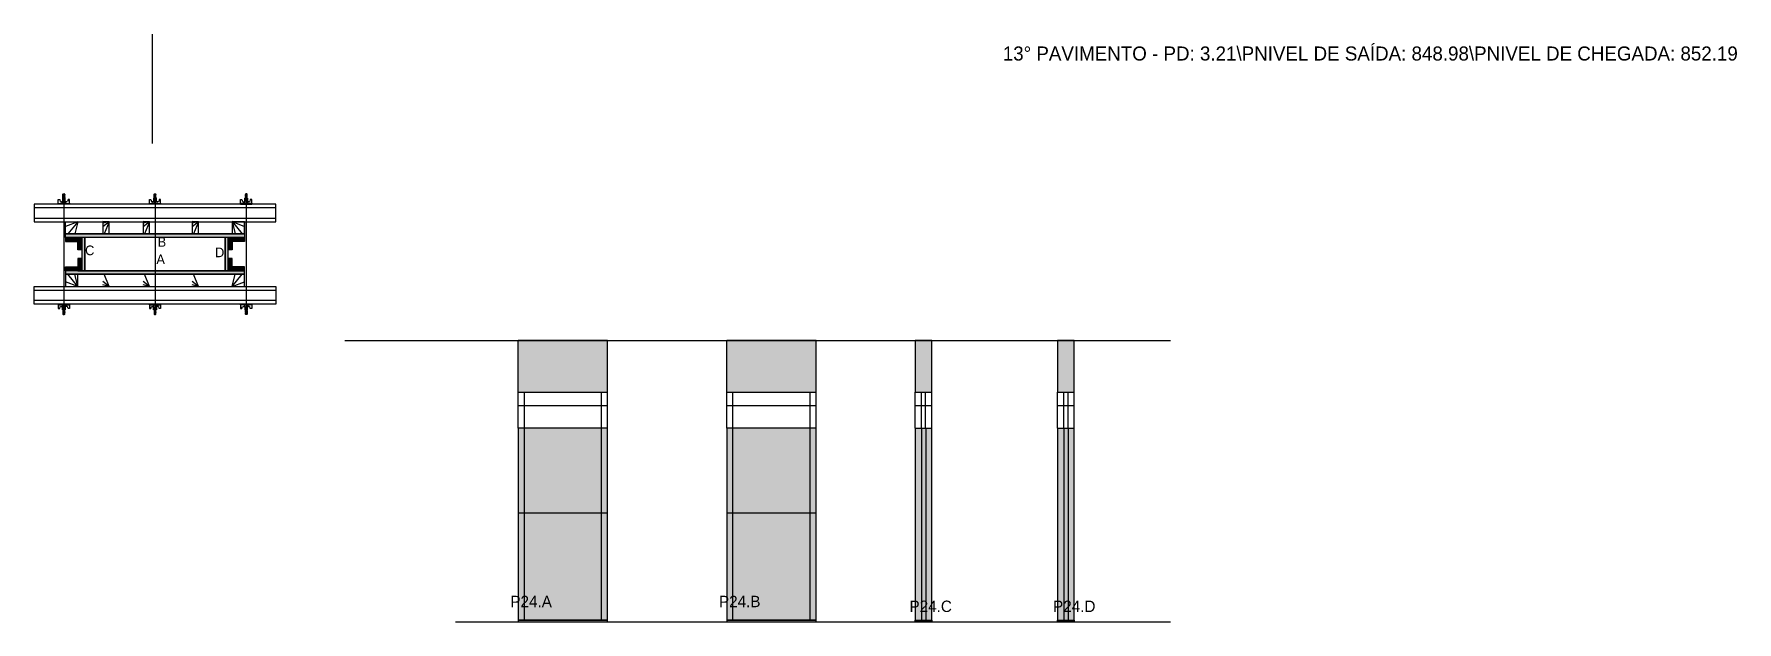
# Model space of a CAD drawing. Header units: metres. Extents: x 2891 to 4834, y 5296 to 5967.
import ezdxf

# ---------------------------------------------------------------- set-up
doc = ezdxf.new("R2010")
doc.units = ezdxf.units.M
for name, color, linetype in [('CHAPA', 7, 'Continuous'), ('COTA', 7, 'Continuous'), ('Hachura', 7, 'Continuous'), ('Madeira', 7, 'Continuous'), ('NOMENCLATURA', 7, 'Continuous'), ('Nível', 7, 'Continuous'), ('Painéis', 7, 'Continuous'), ('Perfil Metálico', 7, 'Continuous'), ('SARR_2.2x7', 7, 'Continuous'), ('SARRAFO', 7, 'Continuous'), ('Texto Seção', 7, 'Continuous'), ('TEXTO_GERAL', 7, 'Continuous')]:
    doc.layers.add(name, color=color, linetype=linetype)

msp = doc.modelspace()

# ---------------------------------------------------------------- hatches: boundary and pattern name
at = {"layer": 'COTA'}
h = msp.add_hatch(color=7, dxfattribs=at)
h.dxf.hatch_style = 1
h.paths.add_polyline_path([(3443.4, 5617.4), (3443.4, 5558.4), (3443.4, 5558.4), (3545.4, 5558.4), (3545.4, 5558.4), (3545.4, 5617.4), (3545.4, 5617.4), (3443.4, 5617.4)])
h = msp.add_hatch(color=7, dxfattribs=at)
h.dxf.hatch_style = 1
h.paths.add_polyline_path([(3681.3, 5617.4), (3681.3, 5558.4), (3681.3, 5558.4), (3783.3, 5558.4), (3783.3, 5558.4), (3783.3, 5617.4), (3783.3, 5617.4), (3681.3, 5617.4)])
h = msp.add_hatch(color=7, dxfattribs=at)
h.dxf.hatch_style = 1
h.paths.add_polyline_path([(3915.3, 5558.4), (3915.3, 5617.4), (3915.3, 5617.4), (3896.3, 5617.4), (3896.3, 5617.4), (3896.3, 5558.4), (3896.3, 5558.4), (3915.3, 5558.4)])
h = msp.add_hatch(color=7, dxfattribs=at)
h.dxf.hatch_style = 1
h.paths.add_polyline_path([(4077.8, 5558.4), (4077.8, 5617.4), (4077.8, 5617.4), (4058.8, 5617.4), (4058.8, 5617.4), (4058.8, 5558.4), (4058.8, 5558.4), (4077.8, 5558.4)])
at = {"layer": 'Hachura'}
h = msp.add_hatch(color=7, dxfattribs=at)
h.dxf.hatch_style = 1
h.paths.add_polyline_path([(2927, 5735), (2927, 5739), (2927, 5739), (3131, 5739), (3131, 5739), (3131, 5735), (3131, 5735), (2927, 5735)])
h = msp.add_hatch(color=7, dxfattribs=at)
h.dxf.hatch_style = 1
h.paths.add_polyline_path([(2927, 5735), (2927, 5739), (2927, 5739), (3131, 5739), (3131, 5739), (3131, 5735), (3131, 5735), (2927, 5735)])
h = msp.add_hatch(color=7, dxfattribs=at)
h.dxf.hatch_style = 1
h.paths.add_polyline_path([(2941, 5735), (2941, 5730.6), (2941, 5730.6), (2927, 5730.6), (2927, 5730.6), (2927, 5735), (2927, 5735), (2941, 5735)])
h = msp.add_hatch(color=7, dxfattribs=at)
h.dxf.hatch_style = 1
h.paths.add_polyline_path([(2945.4, 5735), (2941, 5735), (2941, 5735), (2941, 5721), (2941, 5721), (2945.4, 5721), (2945.4, 5721), (2945.4, 5735)])
h = msp.add_hatch(color=7, dxfattribs=at)
h.dxf.hatch_style = 1
h.paths.add_polyline_path([(2949, 5735), (2945.4, 5735), (2945.4, 5735), (2945.4, 5697), (2945.4, 5697), (2949, 5697), (2949, 5697), (2949, 5735)])
h = msp.add_hatch(color=7, dxfattribs=at)
h.dxf.hatch_style = 1
h.paths.add_polyline_path([(2949, 5735), (2945.4, 5735), (2945.4, 5735), (2945.4, 5697), (2945.4, 5697), (2949, 5697), (2949, 5697), (2949, 5735)])
h = msp.add_hatch(color=7, dxfattribs=at)
h.dxf.hatch_style = 1
h.paths.add_polyline_path([(3112.6, 5735), (3109, 5735), (3109, 5735), (3109, 5697), (3109, 5697), (3112.6, 5697), (3112.6, 5697), (3112.6, 5735)])
h = msp.add_hatch(color=7, dxfattribs=at)
h.dxf.hatch_style = 1
h.paths.add_polyline_path([(3112.6, 5735), (3109, 5735), (3109, 5735), (3109, 5697), (3109, 5697), (3112.6, 5697), (3112.6, 5697), (3112.6, 5735)])
h = msp.add_hatch(color=7, dxfattribs=at)
h.dxf.hatch_style = 1
h.paths.add_polyline_path([(3117, 5735), (3112.6, 5735), (3112.6, 5735), (3112.6, 5721), (3112.6, 5721), (3117, 5721), (3117, 5721), (3117, 5735)])
h = msp.add_hatch(color=7, dxfattribs=at)
h.dxf.hatch_style = 1
h.paths.add_polyline_path([(3117, 5735), (3117, 5730.6), (3117, 5730.6), (3131, 5730.6), (3131, 5730.6), (3131, 5735), (3131, 5735), (3117, 5735)])
h = msp.add_hatch(color=7, dxfattribs=at)
h.dxf.hatch_style = 1
h.paths.add_polyline_path([(2941, 5697), (2941, 5701.4), (2941, 5701.4), (2927, 5701.4), (2927, 5701.4), (2927, 5697), (2927, 5697), (2941, 5697)])
h = msp.add_hatch(color=7, dxfattribs=at)
h.dxf.hatch_style = 1
h.paths.add_polyline_path([(2927, 5697), (2927, 5693), (2927, 5693), (3131, 5693), (3131, 5693), (3131, 5697), (3131, 5697), (2927, 5697)])
h = msp.add_hatch(color=7, dxfattribs=at)
h.dxf.hatch_style = 1
h.paths.add_polyline_path([(2927, 5697), (2927, 5693), (2927, 5693), (3131, 5693), (3131, 5693), (3131, 5697), (3131, 5697), (2927, 5697)])
h = msp.add_hatch(color=7, dxfattribs=at)
h.dxf.hatch_style = 1
h.paths.add_polyline_path([(2945.4, 5697), (2941, 5697), (2941, 5697), (2941, 5711), (2941, 5711), (2945.4, 5711), (2945.4, 5711), (2945.4, 5697)])
h = msp.add_hatch(color=7, dxfattribs=at)
h.dxf.hatch_style = 1
h.paths.add_polyline_path([(3117, 5697), (3112.6, 5697), (3112.6, 5697), (3112.6, 5711), (3112.6, 5711), (3117, 5711), (3117, 5711), (3117, 5697)])
h = msp.add_hatch(color=7, dxfattribs=at)
h.dxf.hatch_style = 1
h.paths.add_polyline_path([(3117, 5697), (3117, 5701.4), (3117, 5701.4), (3131, 5701.4), (3131, 5701.4), (3131, 5697), (3131, 5697), (3117, 5697)])
h = msp.add_hatch(color=7, dxfattribs=at)
h.dxf.hatch_style = 1
h.paths.add_polyline_path([(3545.4, 5517.4), (3443.4, 5517.4), (3443.4, 5517.4), (3443.4, 5296.4), (3443.4, 5296.4), (3545.4, 5296.4), (3545.4, 5296.4), (3545.4, 5517.4)])
h = msp.add_hatch(color=7, dxfattribs=at)
h.dxf.hatch_style = 1
h.paths.add_polyline_path([(3783.3, 5517.4), (3681.3, 5517.4), (3681.3, 5517.4), (3681.3, 5296.4), (3681.3, 5296.4), (3783.3, 5296.4), (3783.3, 5296.4), (3783.3, 5517.4)])
h = msp.add_hatch(color=7, dxfattribs=at)
h.dxf.hatch_style = 1
h.paths.add_polyline_path([(3915.3, 5517.4), (3896.3, 5517.4), (3896.3, 5517.4), (3896.3, 5296.4), (3896.3, 5296.4), (3915.3, 5296.4), (3915.3, 5296.4), (3915.3, 5517.4), (3915.3, 5517.4)])
h = msp.add_hatch(color=7, dxfattribs=at)
h.dxf.hatch_style = 1
h.paths.add_polyline_path([(4077.8, 5517.4), (4058.8, 5517.4), (4058.8, 5517.4), (4058.8, 5296.4), (4058.8, 5296.4), (4077.8, 5296.4), (4077.8, 5296.4), (4077.8, 5517.4), (4077.8, 5517.4)])

# ---------------------------------------------------------------- linework, layer by layer
at = {"layer": 'CHAPA', "color": 7, "lineweight": 25}
for points in [[(2927, 5735), (2927, 5739), (3131, 5739), (3131, 5735)], [(2927, 5735), (2927, 5739), (3131, 5739), (3131, 5735)], [(2949, 5735), (2945.4, 5735), (2945.4, 5697), (2949, 5697)], [(2949, 5735), (2945.4, 5735), (2945.4, 5697), (2949, 5697)], [(3112.6, 5735), (3109, 5735), (3109, 5697), (3112.6, 5697)], [(3112.6, 5735), (3109, 5735), (3109, 5697), (3112.6, 5697)], [(2927, 5697), (2927, 5693), (3131, 5693), (3131, 5697)], [(2927, 5697), (2927, 5693), (3131, 5693), (3131, 5697)]]:
    msp.add_lwpolyline(points, close=True, dxfattribs=at)
at = {"layer": 'COTA', "color": 7, "lineweight": 25}
for p, q in [((3443.4, 5558.4), (3443.4, 5617.4)), ((3545.4, 5617.4), (3443.4, 5617.4)), ((3545.4, 5558.4), (3545.4, 5617.4)), ((3783.3, 5617.4), (3681.3, 5617.4)), ((3681.3, 5558.4), (3681.3, 5617.4)), ((3783.3, 5558.4), (3783.3, 5617.4))]:
    msp.add_line(p, q, dxfattribs=at)
for points in [[(3915.3, 5558.4), (3915.3, 5617.4), (3896.3, 5617.4), (3896.3, 5558.4)], [(4077.8, 5558.4), (4077.8, 5617.4), (4058.8, 5617.4), (4058.8, 5558.4)]]:
    msp.add_lwpolyline(points, dxfattribs=at)
at = {"layer": 'Defpoints', "color": 7, "lineweight": 25}
msp.add_line((3026, 5842.1), (3026, 5967.1), dxfattribs=at)
at = {"layer": 'Hachura', "color": 7, "lineweight": 25}
for p, q in [((2918.5, 5773), (2918.5, 5778.2)), ((2918.5, 5778.2), (2920.2, 5778.2)), ((2918.5, 5773.9), (2931.4, 5773.9)), ((2918.5, 5773.9), (2923.7, 5773.9)), ((2931.4, 5773), (2918.5, 5773)), ((2918.7, 5774), (2918.7, 5773)), ((2918.9, 5774), (2918.9, 5773)), ((2919.2, 5774), (2919.2, 5773)), ((2919.7, 5774), (2919.7, 5773)), ((2920.2, 5778.2), (2920.8, 5776)), ((2920.5, 5774), (2920.5, 5773)), ((2921.1, 5775.7), (2923, 5775.7)), ((2921.9, 5774), (2921.9, 5773)), ((2930.5, 5773), (2922.6, 5773)), ((2923, 5776.5), (2926.9, 5776.5)), ((2923, 5773.9), (2923, 5776.5)), ((2925, 5773.9), (2923, 5773.9)), ((2926.6, 5779.7), (2923.3, 5779.7)), ((2926.6, 5779.7), (2923.3, 5779.7)), ((2923.3, 5779.7), (2923.3, 5776.5)), ((2923.7, 5773.9), (2924.3, 5773.9)), ((2926, 5782.8), (2923.8, 5783.9)), ((2926, 5781.6), (2923.8, 5782.7)), ((2926, 5780.5), (2923.8, 5781.5)), ((2925.1, 5779.7), (2923.8, 5780.4)), ((2923.9, 5784.5), (2924.3, 5784.8)), ((2923.9, 5784.2), (2923.9, 5784.5)), ((2923.9, 5784.5), (2923.9, 5784.5)), ((2925.9, 5784.5), (2923.9, 5784.5)), ((2923.9, 5784.2), (2925.9, 5783.2)), ((2923.9, 5784.2), (2925.9, 5783.2)), ((2923.9, 5784.1), (2926, 5783)), ((2923.9, 5783), (2923.9, 5783.7)), ((2925.9, 5782.7), (2923.9, 5783.7)), ((2923.9, 5783), (2925.9, 5782.1)), ((2923.9, 5782.9), (2926, 5781.9)), ((2923.9, 5781.9), (2923.9, 5782.5)), ((2925.9, 5781.5), (2923.9, 5782.5)), ((2923.9, 5782.3), (2923.9, 5782.5)), ((2923.9, 5781.9), (2925.9, 5780.9)), ((2923.9, 5781.8), (2926, 5780.7)), ((2923.9, 5780.7), (2923.9, 5781.4)), ((2925.9, 5780.4), (2923.9, 5781.4)), ((2923.9, 5780.7), (2925.9, 5779.7)), ((2924.8, 5779.7), (2923.9, 5780.2)), ((2923.9, 5779.7), (2923.9, 5780.2)), ((2924, 5773.6), (2924, 5773.8)), ((2924, 5773.2), (2924, 5773.6)), ((2924.3, 5784.8), (2925.5, 5784.8)), ((2924.3, 5779.7), (2924.3, 5776.5)), ((2925.9, 5783.9), (2924.6, 5784.5)), ((2924.7, 5773.9), (2924.7, 5775.9)), ((2926, 5783.9), (2924.8, 5784.5)), ((2925, 5783.8), (2925, 5652)), ((2925, 5773.9), (2925, 5773)), ((2925.2, 5775.9), (2925.2, 5773.9)), ((2925.4, 5784.5), (2926, 5784.2)), ((2925.9, 5784.5), (2925.5, 5784.8)), ((2925.6, 5784.5), (2925.9, 5784.4)), ((2925.9, 5784.4), (2925.9, 5784.5)), ((2925.9, 5783.9), (2925.9, 5783.2)), ((2925.9, 5782.1), (2925.9, 5782.7)), ((2925.9, 5781.3), (2925.9, 5781.5)), ((2925.9, 5781.3), (2925.9, 5780.9)), ((2925.9, 5780.4), (2925.9, 5779.7)), ((2925.9, 5779.7), (2925.9, 5776.5)), ((2925.9, 5773.8), (2925.9, 5773.4)), ((2926.6, 5776.5), (2926.6, 5779.7)), ((2926.9, 5776.5), (2926.6, 5776.5)), ((2926.9, 5776.5), (2926.6, 5776.5)), ((2926.9, 5776.5), (2926.9, 5773.9)), ((2928.8, 5775.7), (2926.9, 5775.7)), ((2928, 5774), (2928, 5773)), ((2929.7, 5778.2), (2929.2, 5776)), ((2929.4, 5774), (2929.4, 5773)), ((2931.4, 5778.2), (2929.7, 5778.2)), ((2930.3, 5774), (2930.3, 5773)), ((2930.7, 5774), (2930.7, 5773)), ((2931.1, 5774), (2931.1, 5773)), ((2931.3, 5774), (2931.3, 5773)), ((2931.4, 5773.9), (2931.4, 5778.2)), ((2931.4, 5773.9), (2931.4, 5773)), ((3022.5, 5773), (3022.5, 5778.2)), ((3022.5, 5778.2), (3024.2, 5778.2)), ((3022.5, 5773.9), (3035.4, 5773.9)), ((3022.5, 5773.9), (3027.7, 5773.9)), ((3035.4, 5773), (3022.5, 5773)), ((3022.7, 5774), (3022.7, 5773)), ((3022.9, 5774), (3022.9, 5773)), ((3023.2, 5774), (3023.2, 5773)), ((3023.7, 5774), (3023.7, 5773)), ((3024.2, 5778.2), (3024.8, 5776)), ((3024.5, 5774), (3024.5, 5773)), ((3025.1, 5775.7), (3027, 5775.7)), ((3025.9, 5774), (3025.9, 5773)), ((3034.5, 5773), (3026.6, 5773)), ((3027, 5776.5), (3030.9, 5776.5)), ((3027, 5773.9), (3027, 5776.5)), ((3029, 5773.9), (3027, 5773.9)), ((3030.6, 5779.7), (3027.3, 5779.7)), ((3030.6, 5779.7), (3027.3, 5779.7)), ((3027.3, 5779.7), (3027.3, 5776.5)), ((3027.7, 5773.9), (3028.3, 5773.9)), ((3030, 5782.8), (3027.8, 5783.9)), ((3030, 5781.6), (3027.8, 5782.7)), ((3030, 5780.5), (3027.8, 5781.5)), ((3029.1, 5779.7), (3027.8, 5780.4)), ((3027.9, 5784.5), (3028.3, 5784.8)), ((3027.9, 5784.2), (3027.9, 5784.5)), ((3027.9, 5784.5), (3027.9, 5784.5)), ((3029.9, 5784.5), (3027.9, 5784.5)), ((3027.9, 5784.2), (3029.9, 5783.2)), ((3027.9, 5784.2), (3029.9, 5783.2)), ((3027.9, 5784.1), (3030, 5783)), ((3027.9, 5783), (3027.9, 5783.7)), ((3029.9, 5782.7), (3027.9, 5783.7)), ((3027.9, 5783), (3029.9, 5782.1)), ((3027.9, 5782.9), (3030, 5781.9)), ((3027.9, 5781.9), (3027.9, 5782.5)), ((3029.9, 5781.5), (3027.9, 5782.5)), ((3027.9, 5782.3), (3027.9, 5782.5)), ((3027.9, 5781.9), (3029.9, 5780.9)), ((3027.9, 5781.8), (3030, 5780.7)), ((3027.9, 5780.7), (3027.9, 5781.4)), ((3029.9, 5780.4), (3027.9, 5781.4)), ((3027.9, 5780.7), (3029.9, 5779.7)), ((3028.8, 5779.7), (3027.9, 5780.2)), ((3027.9, 5779.7), (3027.9, 5780.2)), ((3028, 5773.6), (3028, 5773.8)), ((3028, 5773.2), (3028, 5773.6)), ((3028.3, 5784.8), (3029.5, 5784.8)), ((3028.3, 5779.7), (3028.3, 5776.5)), ((3029.9, 5783.9), (3028.6, 5784.5)), ((3028.7, 5773.9), (3028.7, 5775.9)), ((3030, 5783.9), (3028.8, 5784.5)), ((3029, 5783.8), (3029, 5652)), ((3029, 5773.9), (3029, 5773)), ((3029.2, 5775.9), (3029.2, 5773.9)), ((3029.4, 5784.5), (3030, 5784.2)), ((3029.9, 5784.5), (3029.5, 5784.8)), ((3029.6, 5784.5), (3029.9, 5784.4)), ((3029.9, 5784.4), (3029.9, 5784.5)), ((3029.9, 5783.9), (3029.9, 5783.2)), ((3029.9, 5782.1), (3029.9, 5782.7)), ((3029.9, 5781.3), (3029.9, 5781.5)), ((3029.9, 5781.3), (3029.9, 5780.9)), ((3029.9, 5780.4), (3029.9, 5779.7)), ((3029.9, 5779.7), (3029.9, 5776.5)), ((3029.9, 5773.8), (3029.9, 5773.4)), ((3030.6, 5776.5), (3030.6, 5779.7)), ((3030.9, 5776.5), (3030.6, 5776.5)), ((3030.9, 5776.5), (3030.6, 5776.5)), ((3030.9, 5776.5), (3030.9, 5773.9)), ((3032.8, 5775.7), (3030.9, 5775.7)), ((3032, 5774), (3032, 5773)), ((3033.7, 5778.2), (3033.2, 5776)), ((3033.4, 5774), (3033.4, 5773)), ((3035.4, 5778.2), (3033.7, 5778.2)), ((3034.3, 5774), (3034.3, 5773)), ((3034.7, 5774), (3034.7, 5773)), ((3035.1, 5774), (3035.1, 5773)), ((3035.3, 5774), (3035.3, 5773)), ((3035.4, 5773.9), (3035.4, 5778.2)), ((3035.4, 5773.9), (3035.4, 5773)), ((3126.5, 5773.9), (3126.5, 5778.2)), ((3126.5, 5778.2), (3128.2, 5778.2)), ((3139.4, 5773.9), (3126.5, 5773.9)), ((3126.5, 5773.9), (3126.5, 5773)), ((3126.5, 5773), (3139.4, 5773)), ((3126.7, 5774), (3126.7, 5773)), ((3126.9, 5774), (3126.9, 5773)), ((3127.2, 5774), (3127.2, 5773)), ((3127.5, 5773), (3135.3, 5773)), ((3127.7, 5774), (3127.7, 5773)), ((3128.2, 5778.2), (3128.8, 5776)), ((3128.5, 5774), (3128.5, 5773)), ((3129.1, 5775.7), (3131, 5775.7)), ((3129.9, 5774), (3129.9, 5773)), ((3134.9, 5776.5), (3131, 5776.5)), ((3131, 5776.5), (3131, 5773.9)), ((3131, 5776.5), (3131.3, 5776.5)), ((3131, 5776.5), (3131.3, 5776.5)), ((3131.3, 5779.7), (3134.6, 5779.7)), ((3131.3, 5779.7), (3134.6, 5779.7)), ((3131.3, 5776.5), (3131.3, 5779.7)), ((3132.6, 5784.5), (3131.9, 5784.2)), ((3134.1, 5784.1), (3131.9, 5783)), ((3134.1, 5782.9), (3131.9, 5781.9)), ((3134.1, 5781.8), (3131.9, 5780.7)), ((3132, 5783.9), (3133.1, 5784.5)), ((3132, 5782.8), (3134.1, 5783.9)), ((3132, 5781.6), (3134.1, 5782.7)), ((3132, 5780.5), (3134.1, 5781.5)), ((3132, 5773.8), (3132, 5773.4)), ((3132.1, 5784.5), (3132.4, 5784.8)), ((3132.3, 5784.5), (3132.1, 5784.4)), ((3132.1, 5784.4), (3132.1, 5784.5)), ((3132.1, 5783.9), (3133.4, 5784.5)), ((3132.1, 5784.5), (3134, 5784.5)), ((3134, 5784.2), (3132.1, 5783.2)), ((3134, 5784.2), (3132.1, 5783.2)), ((3132.1, 5783.9), (3132.1, 5783.2)), ((3132.1, 5782.7), (3134, 5783.7)), ((3134, 5783), (3132.1, 5782.1)), ((3132.1, 5782.1), (3132.1, 5782.7)), ((3132.1, 5781.5), (3134, 5782.5)), ((3134, 5781.9), (3132.1, 5780.9)), ((3132.1, 5781.3), (3132.1, 5781.5)), ((3132.1, 5780.4), (3134, 5781.4)), ((3132.1, 5781.3), (3132.1, 5780.9)), ((3134, 5780.7), (3132.1, 5779.7)), ((3132.1, 5780.4), (3132.1, 5779.7)), ((3132.1, 5779.7), (3132.1, 5776.5)), ((3133.7, 5784.8), (3132.4, 5784.8)), ((3132.8, 5779.7), (3134.1, 5780.4)), ((3132.8, 5775.9), (3132.8, 5773.9)), ((3133, 5783.8), (3133, 5652)), ((3133, 5773.9), (3134.9, 5773.9)), ((3133, 5773.9), (3133, 5773)), ((3133.1, 5779.7), (3134, 5780.2)), ((3133.3, 5773.9), (3133.3, 5775.9)), ((3133.6, 5779.7), (3133.6, 5776.5)), ((3134.3, 5773.9), (3133.6, 5773.9)), ((3134, 5784.5), (3133.7, 5784.8)), ((3133.9, 5773.6), (3133.9, 5773.8)), ((3133.9, 5773.2), (3133.9, 5773.6)), ((3134, 5784.2), (3134, 5784.5)), ((3134, 5784.5), (3134, 5784.5)), ((3134, 5783), (3134, 5783.7)), ((3134, 5781.9), (3134, 5782.5)), ((3134, 5782.3), (3134, 5782.5)), ((3134, 5780.7), (3134, 5781.4)), ((3134, 5779.7), (3134, 5780.2)), ((3139.4, 5773.9), (3134.3, 5773.9)), ((3134.6, 5779.7), (3134.6, 5776.5)), ((3134.9, 5773.9), (3134.9, 5776.5)), ((3136.8, 5775.7), (3134.9, 5775.7)), ((3136, 5774), (3136, 5773)), ((3137.7, 5778.2), (3137.2, 5776)), ((3137.4, 5774), (3137.4, 5773)), ((3139.4, 5778.2), (3137.7, 5778.2)), ((3138.3, 5774), (3138.3, 5773)), ((3138.7, 5774), (3138.7, 5773)), ((3139.1, 5774), (3139.1, 5773)), ((3139.3, 5774), (3139.3, 5773)), ((3139.4, 5773), (3139.4, 5778.2)), ((2931.4, 5659), (2918.5, 5659)), ((2918.5, 5659), (2918.5, 5653.9)), ((2918.5, 5658.1), (2931.4, 5658.1)), ((2918.5, 5658.1), (2923.7, 5658.1)), ((2918.5, 5653.9), (2920.2, 5653.9)), ((2918.7, 5658.1), (2918.7, 5659)), ((2918.9, 5658.1), (2918.9, 5659)), ((2919.2, 5658.1), (2919.2, 5659)), ((2919.7, 5658.1), (2919.7, 5659)), ((2920.2, 5653.9), (2920.8, 5656.1)), ((2920.5, 5658.1), (2920.5, 5659)), ((2921.1, 5656.3), (2923, 5656.3)), ((2921.9, 5658.1), (2921.9, 5659)), ((2930.5, 5659), (2922.6, 5659)), ((2925, 5658.1), (2923, 5658.1)), ((2923, 5658.1), (2923, 5655.6)), ((2923, 5655.6), (2926.9, 5655.6)), ((2923.3, 5652.3), (2923.3, 5655.6)), ((2923.7, 5658.1), (2924.3, 5658.1)), ((2924, 5658.9), (2924, 5658.5)), ((2924, 5658.5), (2924, 5658.2)), ((2924.3, 5652.3), (2924.3, 5655.6)), ((2924.7, 5658.1), (2924.7, 5656.1)), ((2925, 5658.1), (2925, 5659)), ((2925.2, 5656.1), (2925.2, 5658.1)), ((2925.9, 5658.3), (2925.9, 5658.7)), ((2925.9, 5652.3), (2925.9, 5655.6)), ((2926.6, 5655.6), (2926.6, 5652.3)), ((2926.9, 5655.6), (2926.6, 5655.6)), ((2926.9, 5655.6), (2926.6, 5655.6)), ((2926.9, 5655.6), (2926.9, 5658.1)), ((2928.8, 5656.3), (2926.9, 5656.3)), ((2928, 5658.1), (2928, 5659)), ((2929.7, 5653.9), (2929.2, 5656.1)), ((2929.4, 5658.1), (2929.4, 5659)), ((2931.4, 5653.9), (2929.7, 5653.9)), ((2930.3, 5658.1), (2930.3, 5659)), ((2930.7, 5658.1), (2930.7, 5659)), ((2931.1, 5658.1), (2931.1, 5659)), ((2931.3, 5658.1), (2931.3, 5659)), ((2931.4, 5658.1), (2931.4, 5659)), ((2931.4, 5658.1), (2931.4, 5653.9)), ((3035.4, 5659), (3022.5, 5659)), ((3022.5, 5659), (3022.5, 5653.9)), ((3022.5, 5658.1), (3035.4, 5658.1)), ((3022.5, 5658.1), (3027.7, 5658.1)), ((3022.5, 5653.9), (3024.2, 5653.9)), ((3022.7, 5658.1), (3022.7, 5659)), ((3022.9, 5658.1), (3022.9, 5659)), ((3023.2, 5658.1), (3023.2, 5659)), ((3023.7, 5658.1), (3023.7, 5659)), ((3024.2, 5653.9), (3024.8, 5656.1)), ((3024.5, 5658.1), (3024.5, 5659)), ((3025.1, 5656.3), (3027, 5656.3)), ((3025.9, 5658.1), (3025.9, 5659)), ((3034.5, 5659), (3026.6, 5659)), ((3029, 5658.1), (3027, 5658.1)), ((3027, 5658.1), (3027, 5655.6)), ((3027, 5655.6), (3030.9, 5655.6)), ((3027.3, 5652.3), (3027.3, 5655.6)), ((3027.7, 5658.1), (3028.3, 5658.1)), ((3028, 5658.9), (3028, 5658.5)), ((3028, 5658.5), (3028, 5658.2)), ((3028.3, 5652.3), (3028.3, 5655.6)), ((3028.7, 5658.1), (3028.7, 5656.1)), ((3029, 5658.1), (3029, 5659)), ((3029.2, 5656.1), (3029.2, 5658.1)), ((3029.9, 5658.3), (3029.9, 5658.7)), ((3029.9, 5652.3), (3029.9, 5655.6)), ((3030.6, 5655.6), (3030.6, 5652.3)), ((3030.9, 5655.6), (3030.6, 5655.6)), ((3030.9, 5655.6), (3030.6, 5655.6)), ((3030.9, 5655.6), (3030.9, 5658.1)), ((3032.8, 5656.3), (3030.9, 5656.3)), ((3032, 5658.1), (3032, 5659)), ((3033.7, 5653.9), (3033.2, 5656.1)), ((3033.4, 5658.1), (3033.4, 5659)), ((3035.4, 5653.9), (3033.7, 5653.9)), ((3034.3, 5658.1), (3034.3, 5659)), ((3034.7, 5658.1), (3034.7, 5659)), ((3035.1, 5658.1), (3035.1, 5659)), ((3035.3, 5658.1), (3035.3, 5659)), ((3035.4, 5658.1), (3035.4, 5659)), ((3035.4, 5658.1), (3035.4, 5653.9)), ((3126.5, 5659), (3139.4, 5659)), ((3126.5, 5658.1), (3126.5, 5659)), ((3139.4, 5658.1), (3126.5, 5658.1)), ((3126.5, 5658.1), (3126.5, 5653.9)), ((3126.5, 5653.9), (3128.2, 5653.9)), ((3126.7, 5658.1), (3126.7, 5659)), ((3126.9, 5658.1), (3126.9, 5659)), ((3127.2, 5658.1), (3127.2, 5659)), ((3127.5, 5659), (3135.3, 5659)), ((3127.7, 5658.1), (3127.7, 5659)), ((3128.2, 5653.9), (3128.8, 5656.1)), ((3128.5, 5658.1), (3128.5, 5659)), ((3129.1, 5656.3), (3131, 5656.3)), ((3129.9, 5658.1), (3129.9, 5659)), ((3131, 5655.6), (3131, 5658.1)), ((3134.9, 5655.6), (3131, 5655.6)), ((3131, 5655.6), (3131.3, 5655.6)), ((3131, 5655.6), (3131.3, 5655.6)), ((3131.3, 5655.6), (3131.3, 5652.3)), ((3132, 5658.3), (3132, 5658.7)), ((3132.1, 5652.3), (3132.1, 5655.6)), ((3132.8, 5656.1), (3132.8, 5658.1)), ((3133, 5658.1), (3133, 5659)), ((3133, 5658.1), (3134.9, 5658.1)), ((3133.3, 5658.1), (3133.3, 5656.1)), ((3134.3, 5658.1), (3133.6, 5658.1)), ((3133.6, 5652.3), (3133.6, 5655.6)), ((3133.9, 5658.9), (3133.9, 5658.5)), ((3133.9, 5658.5), (3133.9, 5658.2)), ((3139.4, 5658.1), (3134.3, 5658.1)), ((3134.6, 5652.3), (3134.6, 5655.6)), ((3134.9, 5658.1), (3134.9, 5655.6)), ((3136.8, 5656.3), (3134.9, 5656.3)), ((3136, 5658.1), (3136, 5659)), ((3137.7, 5653.9), (3137.2, 5656.1)), ((3137.4, 5658.1), (3137.4, 5659)), ((3139.4, 5653.9), (3137.7, 5653.9)), ((3138.3, 5658.1), (3138.3, 5659)), ((3138.7, 5658.1), (3138.7, 5659)), ((3139.1, 5658.1), (3139.1, 5659)), ((3139.3, 5658.1), (3139.3, 5659)), ((3139.4, 5659), (3139.4, 5653.9)), ((2926.6, 5652.4), (2923.3, 5652.4)), ((2926.6, 5652.3), (2923.3, 5652.3)), ((2925.1, 5652.3), (2923.8, 5651.7)), ((2926, 5651.6), (2923.8, 5650.5)), ((2926, 5650.4), (2923.8, 5649.4)), ((2926, 5649.3), (2923.8, 5648.2)), ((2923.9, 5651.4), (2925.9, 5652.3)), ((2924.8, 5652.3), (2923.9, 5651.9)), ((2923.9, 5652.3), (2923.9, 5651.9)), ((2925.9, 5651.7), (2923.9, 5650.7)), ((2923.9, 5651.4), (2923.9, 5650.7)), ((2923.9, 5650.3), (2926, 5651.4)), ((2923.9, 5650.2), (2925.9, 5651.2)), ((2925.9, 5650.5), (2923.9, 5649.6)), ((2923.9, 5650.2), (2923.9, 5649.6)), ((2923.9, 5649.1), (2926, 5650.2)), ((2923.9, 5649), (2925.9, 5650)), ((2923.9, 5649.8), (2923.9, 5649.6)), ((2925.9, 5649.4), (2923.9, 5648.4)), ((2923.9, 5648), (2926, 5649.1)), ((2923.9, 5649), (2923.9, 5648.4)), ((2923.9, 5647.9), (2925.9, 5648.8)), ((2923.9, 5647.9), (2925.9, 5648.8)), ((2923.9, 5647.9), (2923.9, 5647.6)), ((2923.9, 5647.6), (2923.9, 5647.6)), ((2923.9, 5647.6), (2924.3, 5647.2)), ((2925.9, 5647.6), (2923.9, 5647.6)), ((2924.3, 5647.2), (2925.5, 5647.2)), ((2925.9, 5648.2), (2924.6, 5647.6)), ((2926, 5648.1), (2924.8, 5647.6)), ((2925.4, 5647.6), (2926, 5647.9)), ((2925.9, 5647.6), (2925.5, 5647.2)), ((2925.6, 5647.6), (2925.9, 5647.7)), ((2925.9, 5651.7), (2925.9, 5652.3)), ((2925.9, 5650.7), (2925.9, 5651.2)), ((2925.9, 5650.7), (2925.9, 5650.5)), ((2925.9, 5650), (2925.9, 5649.4)), ((2925.9, 5648.2), (2925.9, 5648.8)), ((2925.9, 5647.7), (2925.9, 5647.6)), ((3030.6, 5652.4), (3027.3, 5652.4)), ((3030.6, 5652.3), (3027.3, 5652.3)), ((3029.1, 5652.3), (3027.8, 5651.7)), ((3030, 5651.6), (3027.8, 5650.5)), ((3030, 5650.4), (3027.8, 5649.4)), ((3030, 5649.3), (3027.8, 5648.2)), ((3027.9, 5651.4), (3029.9, 5652.3)), ((3028.8, 5652.3), (3027.9, 5651.9)), ((3027.9, 5652.3), (3027.9, 5651.9)), ((3029.9, 5651.7), (3027.9, 5650.7)), ((3027.9, 5651.4), (3027.9, 5650.7)), ((3027.9, 5650.3), (3030, 5651.4)), ((3027.9, 5650.2), (3029.9, 5651.2)), ((3029.9, 5650.5), (3027.9, 5649.6)), ((3027.9, 5650.2), (3027.9, 5649.6)), ((3027.9, 5649.1), (3030, 5650.2)), ((3027.9, 5649), (3029.9, 5650)), ((3027.9, 5649.8), (3027.9, 5649.6)), ((3029.9, 5649.4), (3027.9, 5648.4)), ((3027.9, 5648), (3030, 5649.1)), ((3027.9, 5649), (3027.9, 5648.4)), ((3027.9, 5647.9), (3029.9, 5648.8)), ((3027.9, 5647.9), (3029.9, 5648.8)), ((3027.9, 5647.9), (3027.9, 5647.6)), ((3027.9, 5647.6), (3027.9, 5647.6)), ((3027.9, 5647.6), (3028.3, 5647.2)), ((3029.9, 5647.6), (3027.9, 5647.6)), ((3028.3, 5647.2), (3029.5, 5647.2)), ((3029.9, 5648.2), (3028.6, 5647.6)), ((3030, 5648.1), (3028.8, 5647.6)), ((3029.4, 5647.6), (3030, 5647.9)), ((3029.9, 5647.6), (3029.5, 5647.2)), ((3029.6, 5647.6), (3029.9, 5647.7)), ((3029.9, 5651.7), (3029.9, 5652.3)), ((3029.9, 5650.7), (3029.9, 5651.2)), ((3029.9, 5650.7), (3029.9, 5650.5)), ((3029.9, 5650), (3029.9, 5649.4)), ((3029.9, 5648.2), (3029.9, 5648.8)), ((3029.9, 5647.7), (3029.9, 5647.6)), ((3131.3, 5652.4), (3134.6, 5652.4)), ((3131.3, 5652.3), (3134.6, 5652.3)), ((3134.1, 5650.3), (3131.9, 5651.4)), ((3134.1, 5649.1), (3131.9, 5650.2)), ((3134.1, 5648), (3131.9, 5649.1)), ((3132.6, 5647.6), (3131.9, 5647.9)), ((3132, 5651.6), (3134.1, 5650.5)), ((3132, 5650.4), (3134.1, 5649.4)), ((3132, 5649.3), (3134.1, 5648.2)), ((3132, 5648.1), (3133.1, 5647.6)), ((3132.1, 5651.7), (3132.1, 5652.3)), ((3134, 5651.4), (3132.1, 5652.3)), ((3132.1, 5651.7), (3134, 5650.7)), ((3132.1, 5650.7), (3132.1, 5651.2)), ((3134, 5650.2), (3132.1, 5651.2)), ((3132.1, 5650.7), (3132.1, 5650.5)), ((3132.1, 5650.5), (3134, 5649.6)), ((3132.1, 5650), (3132.1, 5649.4)), ((3134, 5649), (3132.1, 5650)), ((3132.1, 5649.4), (3134, 5648.4)), ((3134, 5647.9), (3132.1, 5648.8)), ((3132.1, 5648.2), (3132.1, 5648.8)), ((3134, 5647.9), (3132.1, 5648.8)), ((3132.1, 5648.2), (3133.4, 5647.6)), ((3132.3, 5647.6), (3132.1, 5647.7)), ((3132.1, 5647.7), (3132.1, 5647.6)), ((3132.1, 5647.6), (3132.4, 5647.2)), ((3132.1, 5647.6), (3134, 5647.6)), ((3133.7, 5647.2), (3132.4, 5647.2)), ((3132.8, 5652.3), (3134.1, 5651.7)), ((3133.1, 5652.3), (3134, 5651.9)), ((3134, 5647.6), (3133.7, 5647.2)), ((3134, 5652.3), (3134, 5651.9)), ((3134, 5651.4), (3134, 5650.7)), ((3134, 5650.2), (3134, 5649.6)), ((3134, 5649.8), (3134, 5649.6)), ((3134, 5649), (3134, 5648.4)), ((3134, 5647.9), (3134, 5647.6)), ((3134, 5647.6), (3134, 5647.6))]:
    msp.add_line(p, q, dxfattribs=at)
at = {"layer": 'Madeira', "color": 7, "lineweight": 25}
for p, q in [((2941, 5753), (2927, 5747.6)), ((2941, 5753), (2929.5, 5739)), ((2941, 5753), (2937.5, 5739)), ((2976.5, 5753), (2969.5, 5747.3)), ((2976.5, 5753), (2969.5, 5751.3)), ((2976.5, 5753), (2971, 5739)), ((3022.5, 5753), (3015.5, 5747.3)), ((3022.5, 5753), (3015.5, 5751.3)), ((3022.5, 5753), (3017, 5739)), ((3078.5, 5753), (3071.5, 5747.3)), ((3078.5, 5753), (3071.5, 5751.3)), ((3078.5, 5753), (3073, 5739)), ((3117, 5753.1), (3128.5, 5739)), ((3117, 5753.1), (3120.5, 5739)), ((3117, 5753.1), (3131, 5747.6)), ((2941, 5679), (2929.5, 5693)), ((2941, 5679), (2937.5, 5693)), ((2976.5, 5679), (2971, 5693)), ((3022.5, 5679), (3017, 5693)), ((3078.5, 5679), (3073, 5693)), ((3117, 5679), (3128.5, 5693)), ((3117, 5679), (3120.5, 5693)), ((2941, 5679), (2927, 5684.5)), ((2976.5, 5679), (2969.5, 5684.8)), ((2976.5, 5679), (2969.5, 5680.8)), ((3022.5, 5679), (3015.5, 5684.8)), ((3022.5, 5679), (3015.5, 5680.8)), ((3078.5, 5679), (3071.5, 5684.8)), ((3078.5, 5679), (3071.5, 5680.8)), ((3117, 5679), (3131, 5684.5))]:
    msp.add_line(p, q, dxfattribs=at)
for points in [[(3131, 5753), (3131, 5739), (2927, 5739), (2927, 5753)], [(2976.5, 5753), (2969.5, 5753.1), (2969.5, 5739.1), (2976.5, 5739)], [(3022.5, 5753), (3015.5, 5753.1), (3015.5, 5739.1), (3022.5, 5739)], [(3078.5, 5753), (3071.5, 5753.1), (3071.5, 5739.1), (3078.5, 5739)], [(3117, 5753.1), (3117, 5739.1), (3131, 5739), (3131, 5753)], [(2941, 5679), (2941, 5693), (2927, 5693), (2927, 5679)], [(3131, 5679), (3131, 5693), (2927, 5693), (2927, 5679)]]:
    msp.add_lwpolyline(points, close=True, dxfattribs=at)
at = {"layer": 'Nível', "color": 7, "lineweight": 25}
for p, q in [((3245.7, 5617.4), (4187.7, 5617.4)), ((3371.9, 5296.4), (4187.7, 5296.4))]:
    msp.add_line(p, q, dxfattribs=at)
at = {"layer": 'Painéis', "color": 7, "lineweight": 25}
for p, q in [((3443.4, 5558.4), (3545.4, 5558.4)), ((3443.4, 5517.4), (3443.4, 5558.4)), ((3545.4, 5517.4), (3545.4, 5558.4)), ((3681.3, 5558.4), (3783.3, 5558.4)), ((3681.3, 5517.4), (3681.3, 5558.4)), ((3783.3, 5517.4), (3783.3, 5558.4)), ((3896.3, 5558.4), (3915.3, 5558.4)), ((3896.3, 5517.4), (3896.3, 5558.4)), ((3915.3, 5517.4), (3915.3, 5558.4)), ((4058.8, 5558.4), (4077.8, 5558.4)), ((4058.8, 5517.4), (4058.8, 5558.4)), ((4077.8, 5517.4), (4077.8, 5558.4)), ((3443.4, 5543.4), (3545.4, 5543.4)), ((3450.4, 5543.4), (3545.4, 5543.4)), ((3681.3, 5543.4), (3783.3, 5543.4)), ((3896.3, 5543.4), (3915.3, 5543.4)), ((4058.8, 5543.4), (4077.8, 5543.4)), ((3443.4, 5517.4), (3443.4, 5420.4)), ((3545.4, 5517.4), (3443.4, 5517.4)), ((3545.4, 5420.4), (3545.4, 5517.4)), ((3681.3, 5517.4), (3681.3, 5420.4)), ((3783.3, 5517.4), (3681.3, 5517.4)), ((3783.3, 5420.4), (3783.3, 5517.4)), ((3896.3, 5517.4), (3896.3, 5298.4)), ((3896.3, 5517.4), (3915.3, 5517.4)), ((3915.3, 5298.4), (3915.3, 5517.4)), ((4058.8, 5517.4), (4058.8, 5298.4)), ((4058.8, 5517.4), (4077.8, 5517.4)), ((4077.8, 5298.4), (4077.8, 5517.4)), ((3443.4, 5420.4), (3443.4, 5296.4)), ((3545.4, 5420.4), (3443.4, 5420.4)), ((3545.4, 5296.4), (3545.4, 5420.4)), ((3681.3, 5420.4), (3681.3, 5296.4)), ((3783.3, 5420.4), (3681.3, 5420.4)), ((3783.3, 5296.4), (3783.3, 5420.4)), ((3443.4, 5298.4), (3545.4, 5298.4)), ((3681.3, 5298.4), (3783.3, 5298.4)), ((3896.3, 5298.4), (3915.3, 5298.4)), ((4058.8, 5298.4), (4077.8, 5298.4))]:
    msp.add_line(p, q, dxfattribs=at)
for points in [[(3109, 5697), (3109, 5735), (2949, 5735), (2949, 5697)], [(3545.4, 5298.4), (3443.4, 5298.4), (3443.4, 5296.4), (3545.4, 5296.4)], [(3783.3, 5298.4), (3681.3, 5298.4), (3681.3, 5296.4), (3783.3, 5296.4)], [(3896.3, 5298.4), (3915.3, 5298.4), (3915.3, 5296.4), (3896.3, 5296.4)], [(4058.8, 5298.4), (4077.8, 5298.4), (4077.8, 5296.4), (4058.8, 5296.4)]]:
    msp.add_lwpolyline(points, close=True, dxfattribs=at)
at = {"layer": 'Perfil Metálico', "color": 7, "lineweight": 25}
for points in [[(2891, 5773), (2891, 5753), (3167, 5753), (3167, 5773)], [(3167, 5757), (3167, 5769), (2891, 5769), (2891, 5757)], [(2891, 5659), (2891, 5679), (3167, 5679), (3167, 5659)], [(3167, 5675), (3167, 5663), (2891, 5663), (2891, 5675)]]:
    msp.add_lwpolyline(points, close=True, dxfattribs=at)
at = {"layer": 'SARR_2.2x7', "color": 7, "lineweight": 25}
for p, q in [((3450.4, 5517.4), (3450.4, 5558.4)), ((3538.4, 5517.4), (3538.4, 5558.4)), ((3688.3, 5517.4), (3688.3, 5558.4)), ((3776.3, 5517.4), (3776.3, 5558.4)), ((3903.3, 5517.4), (3903.3, 5558.4)), ((3908.2, 5517.4), (3908.2, 5558.4)), ((4065.7, 5517.4), (4065.7, 5558.4)), ((4070.7, 5517.4), (4070.7, 5558.4)), ((3450.4, 5420.4), (3450.4, 5517.4)), ((3538.4, 5420.4), (3538.4, 5517.4)), ((3688.3, 5420.4), (3688.3, 5517.4)), ((3776.3, 5420.4), (3776.3, 5517.4)), ((3903.3, 5517.4), (3903.3, 5298.4)), ((3908.3, 5517.4), (3908.3, 5298.4)), ((4065.8, 5517.4), (4065.8, 5298.4)), ((4070.8, 5517.4), (4070.8, 5298.4)), ((3450.4, 5298.4), (3450.4, 5420.4)), ((3538.4, 5298.4), (3538.4, 5420.4)), ((3688.3, 5298.4), (3688.3, 5420.4)), ((3776.3, 5298.4), (3776.3, 5420.4)), ((3450.4, 5298.4), (3450.4, 5298.4)), ((3538.4, 5298.4), (3538.4, 5298.4)), ((3688.3, 5298.4), (3688.3, 5298.4)), ((3776.3, 5298.4), (3776.3, 5298.4))]:
    msp.add_line(p, q, dxfattribs=at)
at = {"layer": 'SARRAFO', "color": 7, "lineweight": 25}
for points in [[(2927, 5730.6), (2941, 5730.6), (2941, 5735), (2927, 5735)], [(2941, 5721), (2941, 5735), (2945.4, 5735), (2945.4, 5721)], [(3112.6, 5721), (3112.6, 5735), (3117, 5735), (3117, 5721)], [(3131, 5730.6), (3117, 5730.6), (3117, 5735), (3131, 5735)], [(2927, 5701.4), (2941, 5701.4), (2941, 5697), (2927, 5697)], [(2941, 5711), (2941, 5697), (2945.4, 5697), (2945.4, 5711)], [(3112.6, 5711), (3112.6, 5697), (3117, 5697), (3117, 5711)], [(3131, 5701.4), (3117, 5701.4), (3117, 5697), (3131, 5697)]]:
    msp.add_lwpolyline(points, close=True, dxfattribs=at)

# ---------------------------------------------------------------- texts
at = {"layer": 'NOMENCLATURA', "color": 7, "lineweight": 25}
msp.add_text('13° PAVIMENTO - PD: 3.21\\PNIVEL DE SAÍDA: 848.98\\PNIVEL DE CHEGADA: 852.19', height=16, dxfattribs=at).set_placement((3996.2, 5936.9))
at = {"layer": 'Texto Seção', "color": 7, "lineweight": 25}
for s, p in [('P24.A', (3434.4, 5313.2)), ('P24.B', (3672.4, 5313.2)), ('P24.C', (3889.8, 5307.7)), ('P24.D', (4053.6, 5307.7))]:
    msp.add_text(s, height=13, dxfattribs=at).set_placement(p)
at = {"layer": 'TEXTO_GERAL', "color": 7, "lineweight": 25}
for s, p in [('B', (3031.9, 5724.4)), ('C', (2949.2, 5714.8)), ('A', (3030.5, 5704.6)), ('D', (3097.4, 5712.5))]:
    msp.add_text(s, height=11, dxfattribs=at).set_placement(p)

doc.saveas('drawing.dxf')
